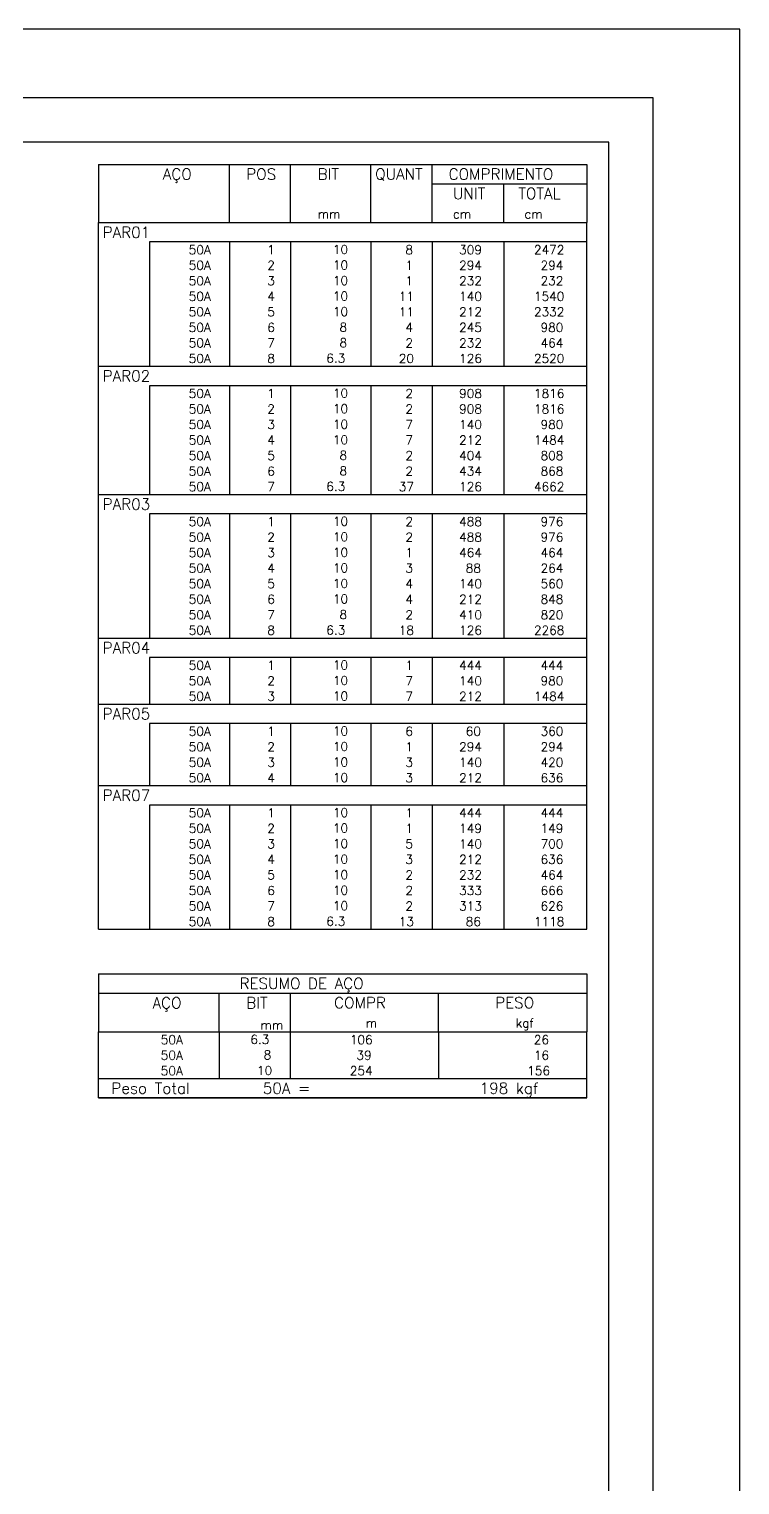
# Model space of a CAD drawing. Extents: x -1.9 to 86, y -1.6 to 61.
# Drawn here: x 70.04 to 86.05, y 28.15 to 60.95 of the extents above; entities that cross this region are included whole.
import ezdxf

# ---------------------------------------------------------------- set-up
doc = ezdxf.new("R2010")
doc.units = 0
doc.header["$MEASUREMENT"] = 0
doc.linetypes.add('HIDDEN', pattern=[9.525, 6.35, -3.175])
doc.layers.get('Defpoints').update_dxf_attribs({"linetype": 'CONTINUOUS'})
doc.layers.add('ARQ_FOLHA', color=7, linetype='CONTINUOUS')
doc.layers.add('PENA_02', color=2, linetype='CONTINUOUS')
doc.styles.get("Standard").update_dxf_attribs({"font": 'ROMANS.SHX'})

msp = doc.modelspace()

# ---------------------------------------------------------------- linework, layer by layer
at = {"layer": 'ARQ_FOLHA', "color": 1}
for points in [[(0, 0), (84.1, 0), (84.1, 59.4), (0, 59.4)], [(2.5, 1), (83.1, 1), (83.1, 58.4), (2.5, 58.4)]]:
    msp.add_lwpolyline(points, close=True, dxfattribs=at)
at = {"layer": 'Defpoints', "color": 8, "linetype": 'HIDDEN', "ltscale": 100}
msp.add_lwpolyline([(-1.95, 60.95), (-1.95, -1.55), (86.05, -1.55), (86.05, 60.95)], close=True, dxfattribs=at)
at = {"layer": 'PENA_02', "linetype": 'Continuous'}
for p, q in [((71.6, 57.903), (71.6, 56.59)), ((71.6, 57.903), (82.6, 57.903)), ((74.55, 56.59), (74.55, 57.903)), ((75.93, 56.59), (75.93, 57.903)), ((77.74, 56.59), (77.74, 57.903)), ((79.12, 56.59), (79.12, 57.903)), ((82.6, 57.903), (82.6, 56.59)), ((79.12, 57.465), (82.6, 57.465)), ((80.73, 56.59), (80.73, 57.465)), ((71.6, 56.59), (82.6, 56.59)), ((71.6, 56.153), (71.6, 56.59)), ((71.6, 56.59), (82.6, 56.59)), ((82.6, 56.153), (82.6, 56.59)), ((71.6, 55.803), (71.6, 56.153)), ((82.6, 56.153), (72.75, 56.153)), ((72.75, 56.153), (72.75, 55.803)), ((74.55, 56.153), (74.55, 55.803)), ((75.93, 56.153), (75.93, 55.803)), ((77.74, 56.153), (77.74, 55.803)), ((79.12, 56.153), (79.12, 55.803)), ((80.73, 56.153), (80.73, 55.803)), ((82.6, 55.803), (82.6, 56.153)), ((71.6, 55.453), (71.6, 55.803)), ((72.75, 55.803), (72.75, 55.453)), ((74.55, 55.803), (74.55, 55.453)), ((75.93, 55.803), (75.93, 55.453)), ((77.74, 55.803), (77.74, 55.453)), ((79.12, 55.803), (79.12, 55.453)), ((80.73, 55.803), (80.73, 55.453)), ((82.6, 55.453), (82.6, 55.803)), ((71.6, 55.103), (71.6, 55.453)), ((72.75, 55.453), (72.75, 55.103)), ((74.55, 55.453), (74.55, 55.103)), ((75.93, 55.453), (75.93, 55.103)), ((77.74, 55.453), (77.74, 55.103)), ((79.12, 55.453), (79.12, 55.103)), ((80.73, 55.453), (80.73, 55.103)), ((82.6, 55.103), (82.6, 55.453)), ((71.6, 54.753), (71.6, 55.103)), ((72.75, 55.103), (72.75, 54.753)), ((74.55, 55.103), (74.55, 54.753)), ((75.93, 55.103), (75.93, 54.753)), ((77.74, 55.103), (77.74, 54.753)), ((79.12, 55.103), (79.12, 54.753)), ((80.73, 55.103), (80.73, 54.753)), ((82.6, 54.753), (82.6, 55.103)), ((71.6, 54.403), (71.6, 54.753)), ((72.75, 54.753), (72.75, 54.403)), ((74.55, 54.753), (74.55, 54.403)), ((75.93, 54.753), (75.93, 54.403)), ((77.74, 54.753), (77.74, 54.403)), ((79.12, 54.753), (79.12, 54.403)), ((80.73, 54.753), (80.73, 54.403)), ((82.6, 54.403), (82.6, 54.753)), ((71.6, 54.053), (71.6, 54.403)), ((72.75, 54.403), (72.75, 54.053)), ((74.55, 54.403), (74.55, 54.053)), ((75.93, 54.403), (75.93, 54.053)), ((77.74, 54.403), (77.74, 54.053)), ((79.12, 54.403), (79.12, 54.053)), ((80.73, 54.403), (80.73, 54.053)), ((82.6, 54.053), (82.6, 54.403)), ((71.6, 53.703), (71.6, 54.053)), ((72.75, 54.053), (72.75, 53.703)), ((74.55, 54.053), (74.55, 53.703)), ((75.93, 54.053), (75.93, 53.703)), ((77.74, 54.053), (77.74, 53.703)), ((79.12, 54.053), (79.12, 53.703)), ((80.73, 54.053), (80.73, 53.703)), ((82.6, 53.703), (82.6, 54.053)), ((71.6, 53.353), (71.6, 53.703)), ((72.75, 53.703), (72.75, 53.353)), ((74.55, 53.703), (74.55, 53.353)), ((75.93, 53.703), (75.93, 53.353)), ((77.74, 53.703), (77.74, 53.353)), ((79.12, 53.703), (79.12, 53.353)), ((80.73, 53.703), (80.73, 53.353)), ((82.6, 53.353), (82.6, 53.703)), ((71.6, 52.915), (71.6, 53.353)), ((71.6, 53.353), (82.6, 53.353)), ((82.6, 52.915), (82.6, 53.353)), ((71.6, 52.565), (71.6, 52.915)), ((82.6, 52.915), (72.75, 52.915)), ((72.75, 52.915), (72.75, 52.565)), ((74.55, 52.915), (74.55, 52.565)), ((75.93, 52.915), (75.93, 52.565)), ((77.74, 52.915), (77.74, 52.565)), ((79.12, 52.915), (79.12, 52.565)), ((80.73, 52.915), (80.73, 52.565)), ((82.6, 52.565), (82.6, 52.915)), ((71.6, 52.215), (71.6, 52.565)), ((72.75, 52.565), (72.75, 52.215)), ((74.55, 52.565), (74.55, 52.215)), ((75.93, 52.565), (75.93, 52.215)), ((77.74, 52.565), (77.74, 52.215)), ((79.12, 52.565), (79.12, 52.215)), ((80.73, 52.565), (80.73, 52.215)), ((82.6, 52.215), (82.6, 52.565)), ((71.6, 51.865), (71.6, 52.215)), ((72.75, 52.215), (72.75, 51.865)), ((74.55, 52.215), (74.55, 51.865)), ((75.93, 52.215), (75.93, 51.865)), ((77.74, 52.215), (77.74, 51.865)), ((79.12, 52.215), (79.12, 51.865)), ((80.73, 52.215), (80.73, 51.865)), ((82.6, 51.865), (82.6, 52.215)), ((71.6, 51.515), (71.6, 51.865)), ((72.75, 51.865), (72.75, 51.515)), ((74.55, 51.865), (74.55, 51.515)), ((75.93, 51.865), (75.93, 51.515)), ((77.74, 51.865), (77.74, 51.515)), ((79.12, 51.865), (79.12, 51.515)), ((80.73, 51.865), (80.73, 51.515)), ((82.6, 51.515), (82.6, 51.865)), ((71.6, 51.165), (71.6, 51.515)), ((72.75, 51.515), (72.75, 51.165)), ((74.55, 51.515), (74.55, 51.165)), ((75.93, 51.515), (75.93, 51.165)), ((77.74, 51.515), (77.74, 51.165)), ((79.12, 51.515), (79.12, 51.165)), ((80.73, 51.515), (80.73, 51.165)), ((82.6, 51.165), (82.6, 51.515)), ((71.6, 50.815), (71.6, 51.165)), ((72.75, 51.165), (72.75, 50.815)), ((74.55, 51.165), (74.55, 50.815)), ((75.93, 51.165), (75.93, 50.815)), ((77.74, 51.165), (77.74, 50.815)), ((79.12, 51.165), (79.12, 50.815)), ((80.73, 51.165), (80.73, 50.815)), ((82.6, 50.815), (82.6, 51.165)), ((71.6, 50.465), (71.6, 50.815)), ((72.75, 50.815), (72.75, 50.465)), ((74.55, 50.815), (74.55, 50.465)), ((75.93, 50.815), (75.93, 50.465)), ((77.74, 50.815), (77.74, 50.465)), ((79.12, 50.815), (79.12, 50.465)), ((80.73, 50.815), (80.73, 50.465)), ((82.6, 50.465), (82.6, 50.815)), ((71.6, 50.028), (71.6, 50.465)), ((71.6, 50.465), (82.6, 50.465)), ((82.6, 50.028), (82.6, 50.465)), ((71.6, 49.678), (71.6, 50.028)), ((82.6, 50.028), (72.75, 50.028)), ((72.75, 50.028), (72.75, 49.678)), ((74.55, 50.028), (74.55, 49.678)), ((75.93, 50.028), (75.93, 49.678)), ((77.74, 50.028), (77.74, 49.678)), ((79.12, 50.028), (79.12, 49.678)), ((80.73, 50.028), (80.73, 49.678)), ((82.6, 49.678), (82.6, 50.028)), ((71.6, 49.328), (71.6, 49.678)), ((72.75, 49.678), (72.75, 49.328)), ((74.55, 49.678), (74.55, 49.328)), ((75.93, 49.678), (75.93, 49.328)), ((77.74, 49.678), (77.74, 49.328)), ((79.12, 49.678), (79.12, 49.328)), ((80.73, 49.678), (80.73, 49.328)), ((82.6, 49.328), (82.6, 49.678)), ((71.6, 48.978), (71.6, 49.328)), ((72.75, 49.328), (72.75, 48.978)), ((74.55, 49.328), (74.55, 48.978)), ((75.93, 49.328), (75.93, 48.978)), ((77.74, 49.328), (77.74, 48.978)), ((79.12, 49.328), (79.12, 48.978)), ((80.73, 49.328), (80.73, 48.978)), ((82.6, 48.978), (82.6, 49.328)), ((71.6, 48.628), (71.6, 48.978)), ((72.75, 48.978), (72.75, 48.628)), ((74.55, 48.978), (74.55, 48.628)), ((75.93, 48.978), (75.93, 48.628)), ((77.74, 48.978), (77.74, 48.628)), ((79.12, 48.978), (79.12, 48.628)), ((80.73, 48.978), (80.73, 48.628)), ((82.6, 48.628), (82.6, 48.978)), ((71.6, 48.278), (71.6, 48.628)), ((72.75, 48.628), (72.75, 48.278)), ((74.55, 48.628), (74.55, 48.278)), ((75.93, 48.628), (75.93, 48.278)), ((77.74, 48.628), (77.74, 48.278)), ((79.12, 48.628), (79.12, 48.278)), ((80.73, 48.628), (80.73, 48.278)), ((82.6, 48.278), (82.6, 48.628)), ((71.6, 47.928), (71.6, 48.278)), ((72.75, 48.278), (72.75, 47.928)), ((74.55, 48.278), (74.55, 47.928)), ((75.93, 48.278), (75.93, 47.928)), ((77.74, 48.278), (77.74, 47.928)), ((79.12, 48.278), (79.12, 47.928)), ((80.73, 48.278), (80.73, 47.928)), ((82.6, 47.928), (82.6, 48.278)), ((71.6, 47.578), (71.6, 47.928)), ((72.75, 47.928), (72.75, 47.578)), ((74.55, 47.928), (74.55, 47.578)), ((75.93, 47.928), (75.93, 47.578)), ((77.74, 47.928), (77.74, 47.578)), ((79.12, 47.928), (79.12, 47.578)), ((80.73, 47.928), (80.73, 47.578)), ((82.6, 47.578), (82.6, 47.928)), ((71.6, 47.228), (71.6, 47.578)), ((72.75, 47.578), (72.75, 47.228)), ((74.55, 47.578), (74.55, 47.228)), ((75.93, 47.578), (75.93, 47.228)), ((77.74, 47.578), (77.74, 47.228)), ((79.12, 47.578), (79.12, 47.228)), ((80.73, 47.578), (80.73, 47.228)), ((82.6, 47.228), (82.6, 47.578)), ((71.6, 46.79), (71.6, 47.228)), ((71.6, 47.228), (82.6, 47.228)), ((82.6, 46.79), (82.6, 47.228)), ((71.6, 46.44), (71.6, 46.79)), ((82.6, 46.79), (72.75, 46.79)), ((72.75, 46.79), (72.75, 46.44)), ((74.55, 46.79), (74.55, 46.44)), ((75.93, 46.79), (75.93, 46.44)), ((77.74, 46.79), (77.74, 46.44)), ((79.12, 46.79), (79.12, 46.44)), ((80.73, 46.79), (80.73, 46.44)), ((82.6, 46.44), (82.6, 46.79)), ((71.6, 46.09), (71.6, 46.44)), ((72.75, 46.44), (72.75, 46.09)), ((74.55, 46.44), (74.55, 46.09)), ((75.93, 46.44), (75.93, 46.09)), ((77.74, 46.44), (77.74, 46.09)), ((79.12, 46.44), (79.12, 46.09)), ((80.73, 46.44), (80.73, 46.09)), ((82.6, 46.09), (82.6, 46.44)), ((71.6, 45.74), (71.6, 46.09)), ((72.75, 46.09), (72.75, 45.74)), ((74.55, 46.09), (74.55, 45.74)), ((75.93, 46.09), (75.93, 45.74)), ((77.74, 46.09), (77.74, 45.74)), ((79.12, 46.09), (79.12, 45.74)), ((80.73, 46.09), (80.73, 45.74)), ((82.6, 45.74), (82.6, 46.09)), ((71.6, 45.303), (71.6, 45.74)), ((71.6, 45.74), (82.6, 45.74)), ((82.6, 45.303), (82.6, 45.74)), ((71.6, 44.953), (71.6, 45.303)), ((82.6, 45.303), (72.75, 45.303)), ((72.75, 45.303), (72.75, 44.953)), ((74.55, 45.303), (74.55, 44.953)), ((75.93, 45.303), (75.93, 44.953)), ((77.74, 45.303), (77.74, 44.953)), ((79.12, 45.303), (79.12, 44.953)), ((80.73, 45.303), (80.73, 44.953)), ((82.6, 44.953), (82.6, 45.303)), ((71.6, 44.603), (71.6, 44.953)), ((72.75, 44.953), (72.75, 44.603)), ((74.55, 44.953), (74.55, 44.603)), ((75.93, 44.953), (75.93, 44.603)), ((77.74, 44.953), (77.74, 44.603)), ((79.12, 44.953), (79.12, 44.603)), ((80.73, 44.953), (80.73, 44.603)), ((82.6, 44.603), (82.6, 44.953)), ((71.6, 44.253), (71.6, 44.603)), ((72.75, 44.603), (72.75, 44.253)), ((74.55, 44.603), (74.55, 44.253)), ((75.93, 44.603), (75.93, 44.253)), ((77.74, 44.603), (77.74, 44.253)), ((79.12, 44.603), (79.12, 44.253)), ((80.73, 44.603), (80.73, 44.253)), ((82.6, 44.253), (82.6, 44.603)), ((71.6, 43.903), (71.6, 44.253)), ((72.75, 44.253), (72.75, 43.903)), ((74.55, 44.253), (74.55, 43.903)), ((75.93, 44.253), (75.93, 43.903)), ((77.74, 44.253), (77.74, 43.903)), ((79.12, 44.253), (79.12, 43.903)), ((80.73, 44.253), (80.73, 43.903)), ((82.6, 43.903), (82.6, 44.253)), ((71.6, 43.465), (71.6, 43.903)), ((71.6, 43.903), (82.6, 43.903)), ((82.6, 43.465), (82.6, 43.903)), ((71.6, 43.115), (71.6, 43.465)), ((82.6, 43.465), (72.75, 43.465)), ((72.75, 43.465), (72.75, 43.115)), ((74.55, 43.465), (74.55, 43.115)), ((75.93, 43.465), (75.93, 43.115)), ((77.74, 43.465), (77.74, 43.115)), ((79.12, 43.465), (79.12, 43.115)), ((80.73, 43.465), (80.73, 43.115)), ((82.6, 43.115), (82.6, 43.465)), ((71.6, 42.765), (71.6, 43.115)), ((72.75, 43.115), (72.75, 42.765)), ((74.55, 43.115), (74.55, 42.765)), ((75.93, 43.115), (75.93, 42.765)), ((77.74, 43.115), (77.74, 42.765)), ((79.12, 43.115), (79.12, 42.765)), ((80.73, 43.115), (80.73, 42.765)), ((82.6, 42.765), (82.6, 43.115)), ((71.6, 42.415), (71.6, 42.765)), ((72.75, 42.765), (72.75, 42.415)), ((74.55, 42.765), (74.55, 42.415)), ((75.93, 42.765), (75.93, 42.415)), ((77.74, 42.765), (77.74, 42.415)), ((79.12, 42.765), (79.12, 42.415)), ((80.73, 42.765), (80.73, 42.415)), ((82.6, 42.415), (82.6, 42.765)), ((71.6, 42.065), (71.6, 42.415)), ((72.75, 42.415), (72.75, 42.065)), ((74.55, 42.415), (74.55, 42.065)), ((75.93, 42.415), (75.93, 42.065)), ((77.74, 42.415), (77.74, 42.065)), ((79.12, 42.415), (79.12, 42.065)), ((80.73, 42.415), (80.73, 42.065)), ((82.6, 42.065), (82.6, 42.415)), ((71.6, 41.715), (71.6, 42.065)), ((72.75, 42.065), (72.75, 41.715)), ((74.55, 42.065), (74.55, 41.715)), ((75.93, 42.065), (75.93, 41.715)), ((77.74, 42.065), (77.74, 41.715)), ((79.12, 42.065), (79.12, 41.715)), ((80.73, 42.065), (80.73, 41.715)), ((82.6, 41.715), (82.6, 42.065)), ((71.6, 41.365), (71.6, 41.715)), ((72.75, 41.715), (72.75, 41.365)), ((74.55, 41.715), (74.55, 41.365)), ((75.93, 41.715), (75.93, 41.365)), ((77.74, 41.715), (77.74, 41.365)), ((79.12, 41.715), (79.12, 41.365)), ((80.73, 41.715), (80.73, 41.365)), ((82.6, 41.365), (82.6, 41.715)), ((71.6, 41.015), (71.6, 41.365)), ((72.75, 41.365), (72.75, 41.015)), ((74.55, 41.365), (74.55, 41.015)), ((75.93, 41.365), (75.93, 41.015)), ((77.74, 41.365), (77.74, 41.015)), ((79.12, 41.365), (79.12, 41.015)), ((80.73, 41.365), (80.73, 41.015)), ((82.6, 41.015), (82.6, 41.365)), ((71.6, 40.665), (71.6, 41.015)), ((72.75, 41.015), (72.75, 40.665)), ((74.55, 41.015), (74.55, 40.665)), ((75.93, 41.015), (75.93, 40.665)), ((77.74, 41.015), (77.74, 40.665)), ((79.12, 41.015), (79.12, 40.665)), ((80.73, 41.015), (80.73, 40.665)), ((82.6, 40.665), (82.6, 41.015)), ((71.6, 40.665), (82.6, 40.665)), ((71.6, 39.665), (71.6, 38.353)), ((71.6, 39.665), (82.6, 39.665)), ((82.6, 39.665), (82.6, 38.353)), ((71.6, 39.228), (82.6, 39.228)), ((74.32, 38.353), (74.32, 39.228)), ((75.93, 38.353), (75.93, 39.228)), ((79.265, 38.353), (79.265, 39.228)), ((71.6, 38.353), (82.6, 38.353)), ((71.6, 38.003), (71.6, 38.353)), ((74.32, 38.353), (74.32, 38.003)), ((75.93, 38.003), (75.93, 38.353)), ((79.265, 38.353), (79.265, 38.003)), ((82.6, 38.003), (82.6, 38.353)), ((71.6, 37.653), (71.6, 38.003)), ((74.32, 38.003), (74.32, 37.653)), ((75.93, 37.653), (75.93, 38.003)), ((79.265, 38.003), (79.265, 37.653)), ((82.6, 37.653), (82.6, 38.003)), ((71.6, 37.303), (71.6, 37.653)), ((74.32, 37.653), (74.32, 37.303)), ((75.93, 37.303), (75.93, 37.653)), ((79.265, 37.653), (79.265, 37.303)), ((82.6, 37.303), (82.6, 37.653)), ((71.6, 37.303), (82.6, 37.303)), ((71.6, 36.865), (71.6, 37.303)), ((71.6, 37.303), (82.6, 37.303)), ((82.6, 36.865), (82.6, 37.303)), ((82.6, 36.865), (71.6, 36.865)), ((71.6, 36.865), (82.6, 36.865))]:
    msp.add_line(p, q, dxfattribs=at)

# ---------------------------------------------------------------- texts
for s, height, p in [('AÇO', 0.25, (73.05, 57.559)), ('POS', 0.25, (74.93, 57.559)), ('BIT', 0.25, (76.54, 57.559)), ('QUANT', 0.25, (77.836, 57.559)), ('COMPRIMENTO', 0.25, (79.489, 57.559)), ('UNIT', 0.25, (79.587, 57.121)), ('TOTAL', 0.25, (81.059, 57.121)), ('mm', 0.2, (76.54, 56.684)), ('cm', 0.2, (79.587, 56.684)), ('cm', 0.2, (81.197, 56.684)), ('PAR01', 0.25, (71.696, 56.246)), ('     50A', 0.2, (72.89, 55.878)), ('  1', 0.2, (75.13, 55.878)), ('     10', 0.2, (76.137, 55.884)), ('    8', 0.2, (77.92, 55.878)), ('    309', 0.2, (79.13, 55.878)), ('   2472', 0.2, (80.964, 55.878)), ('     50A', 0.2, (72.89, 55.528)), ('  2', 0.2, (75.13, 55.528)), ('     10', 0.2, (76.137, 55.534)), ('    1', 0.2, (77.92, 55.528)), ('    294', 0.2, (79.13, 55.528)), ('    294', 0.2, (80.964, 55.528)), ('     50A', 0.2, (72.89, 55.178)), ('  3', 0.2, (75.13, 55.178)), ('     10', 0.2, (76.137, 55.184)), ('    1', 0.2, (77.92, 55.178)), ('    232', 0.2, (79.13, 55.178)), ('    232', 0.2, (80.964, 55.178)), ('     50A', 0.2, (72.89, 54.828)), ('  4', 0.2, (75.13, 54.828)), ('     10', 0.2, (76.137, 54.834)), ('   11', 0.2, (77.92, 54.828)), ('    140', 0.2, (79.13, 54.828)), ('   1540', 0.2, (80.964, 54.828)), ('     50A', 0.2, (72.89, 54.478)), ('  5', 0.2, (75.13, 54.478)), ('     10', 0.2, (76.137, 54.484)), ('   11', 0.2, (77.92, 54.478)), ('    212', 0.2, (79.13, 54.478)), ('   2332', 0.2, (80.964, 54.478)), ('     50A', 0.2, (72.89, 54.128)), ('  6', 0.2, (75.13, 54.128)), ('      8', 0.2, (76.137, 54.134)), ('    4', 0.2, (77.92, 54.128)), ('    245', 0.2, (79.13, 54.128)), ('    980', 0.2, (80.964, 54.128)), ('     50A', 0.2, (72.89, 53.778)), ('  7', 0.2, (75.13, 53.778)), ('      8', 0.2, (76.137, 53.784)), ('    2', 0.2, (77.92, 53.778)), ('    232', 0.2, (79.13, 53.778)), ('    464', 0.2, (80.964, 53.778)), ('     50A', 0.2, (72.89, 53.428)), ('  8', 0.2, (75.13, 53.428)), ('    6.3', 0.2, (76.137, 53.434)), ('   20', 0.2, (77.92, 53.428)), ('    126', 0.2, (79.13, 53.428)), ('   2520', 0.2, (80.964, 53.428)), ('PAR02', 0.25, (71.696, 53.009)), ('     50A', 0.2, (72.89, 52.64)), ('  1', 0.2, (75.13, 52.64)), ('     10', 0.2, (76.137, 52.646)), ('    2', 0.2, (77.92, 52.64)), ('    908', 0.2, (79.13, 52.64)), ('   1816', 0.2, (80.964, 52.64)), ('     50A', 0.2, (72.89, 52.29)), ('  2', 0.2, (75.13, 52.29)), ('     10', 0.2, (76.137, 52.296)), ('    2', 0.2, (77.92, 52.29)), ('    908', 0.2, (79.13, 52.29)), ('   1816', 0.2, (80.964, 52.29)), ('     50A', 0.2, (72.89, 51.94)), ('  3', 0.2, (75.13, 51.94)), ('     10', 0.2, (76.137, 51.946)), ('    7', 0.2, (77.92, 51.94)), ('    140', 0.2, (79.13, 51.94)), ('    980', 0.2, (80.964, 51.94)), ('     50A', 0.2, (72.89, 51.59)), ('  4', 0.2, (75.13, 51.59)), ('     10', 0.2, (76.137, 51.596)), ('    7', 0.2, (77.92, 51.59)), ('    212', 0.2, (79.13, 51.59)), ('   1484', 0.2, (80.964, 51.59)), ('     50A', 0.2, (72.89, 51.24)), ('  5', 0.2, (75.13, 51.24)), ('      8', 0.2, (76.137, 51.246)), ('    2', 0.2, (77.92, 51.24)), ('    404', 0.2, (79.13, 51.24)), ('    808', 0.2, (80.964, 51.24)), ('     50A', 0.2, (72.89, 50.89)), ('  6', 0.2, (75.13, 50.89)), ('      8', 0.2, (76.137, 50.896)), ('    2', 0.2, (77.92, 50.89)), ('    434', 0.2, (79.13, 50.89)), ('    868', 0.2, (80.964, 50.89)), ('     50A', 0.2, (72.89, 50.54)), ('  7', 0.2, (75.13, 50.54)), ('    6.3', 0.2, (76.137, 50.546)), ('   37', 0.2, (77.92, 50.54)), ('    126', 0.2, (79.13, 50.54)), ('   4662', 0.2, (80.964, 50.54)), ('PAR03', 0.25, (71.696, 50.121)), ('     50A', 0.2, (72.89, 49.753)), ('  1', 0.2, (75.13, 49.753)), ('     10', 0.2, (76.137, 49.759)), ('    2', 0.2, (77.92, 49.753)), ('    488', 0.2, (79.13, 49.753)), ('    976', 0.2, (80.964, 49.753)), ('     50A', 0.2, (72.89, 49.403)), ('  2', 0.2, (75.13, 49.403)), ('     10', 0.2, (76.137, 49.409)), ('    2', 0.2, (77.92, 49.403)), ('    488', 0.2, (79.13, 49.403)), ('    976', 0.2, (80.964, 49.403)), ('     50A', 0.2, (72.89, 49.053)), ('  3', 0.2, (75.13, 49.053)), ('     10', 0.2, (76.137, 49.059)), ('    1', 0.2, (77.92, 49.053)), ('    464', 0.2, (79.13, 49.053)), ('    464', 0.2, (80.964, 49.053)), ('     50A', 0.2, (72.89, 48.703)), ('  4', 0.2, (75.13, 48.703)), ('     10', 0.2, (76.137, 48.709)), ('    3', 0.2, (77.92, 48.703)), ('     88', 0.2, (79.13, 48.703)), ('    264', 0.2, (80.964, 48.703)), ('     50A', 0.2, (72.89, 48.353)), ('  5', 0.2, (75.13, 48.353)), ('     10', 0.2, (76.137, 48.359)), ('    4', 0.2, (77.92, 48.353)), ('    140', 0.2, (79.13, 48.353)), ('    560', 0.2, (80.964, 48.353)), ('     50A', 0.2, (72.89, 48.003)), ('  6', 0.2, (75.13, 48.003)), ('     10', 0.2, (76.137, 48.009)), ('    4', 0.2, (77.92, 48.003)), ('    212', 0.2, (79.13, 48.003)), ('    848', 0.2, (80.964, 48.003)), ('     50A', 0.2, (72.89, 47.653)), ('  7', 0.2, (75.13, 47.653)), ('      8', 0.2, (76.137, 47.659)), ('    2', 0.2, (77.92, 47.653)), ('    410', 0.2, (79.13, 47.653)), ('    820', 0.2, (80.964, 47.653)), ('     50A', 0.2, (72.89, 47.303)), ('  8', 0.2, (75.13, 47.303)), ('    6.3', 0.2, (76.137, 47.309)), ('   18', 0.2, (77.92, 47.303)), ('    126', 0.2, (79.13, 47.303)), ('   2268', 0.2, (80.964, 47.303)), ('PAR04', 0.25, (71.696, 46.884)), ('     50A', 0.2, (72.89, 46.515)), ('  1', 0.2, (75.13, 46.515)), ('     10', 0.2, (76.137, 46.521)), ('    1', 0.2, (77.92, 46.515)), ('    444', 0.2, (79.13, 46.515)), ('    444', 0.2, (80.964, 46.515)), ('     50A', 0.2, (72.89, 46.165)), ('  2', 0.2, (75.13, 46.165)), ('     10', 0.2, (76.137, 46.171)), ('    7', 0.2, (77.92, 46.165)), ('    140', 0.2, (79.13, 46.165)), ('    980', 0.2, (80.964, 46.165)), ('     50A', 0.2, (72.89, 45.815)), ('  3', 0.2, (75.13, 45.815)), ('     10', 0.2, (76.137, 45.821)), ('    7', 0.2, (77.92, 45.815)), ('    212', 0.2, (79.13, 45.815)), ('   1484', 0.2, (80.964, 45.815)), ('PAR05', 0.25, (71.696, 45.396)), ('     50A', 0.2, (72.89, 45.028)), ('  1', 0.2, (75.13, 45.028)), ('     10', 0.2, (76.137, 45.034)), ('    6', 0.2, (77.92, 45.028)), ('     60', 0.2, (79.13, 45.028)), ('    360', 0.2, (80.964, 45.028)), ('     50A', 0.2, (72.89, 44.678)), ('  2', 0.2, (75.13, 44.678)), ('     10', 0.2, (76.137, 44.684)), ('    1', 0.2, (77.92, 44.678)), ('    294', 0.2, (79.13, 44.678)), ('    294', 0.2, (80.964, 44.678)), ('     50A', 0.2, (72.89, 44.328)), ('  3', 0.2, (75.13, 44.328)), ('     10', 0.2, (76.137, 44.334)), ('    3', 0.2, (77.92, 44.328)), ('    140', 0.2, (79.13, 44.328)), ('    420', 0.2, (80.964, 44.328)), ('     50A', 0.2, (72.89, 43.978)), ('  4', 0.2, (75.13, 43.978)), ('     10', 0.2, (76.137, 43.984)), ('    3', 0.2, (77.92, 43.978)), ('    212', 0.2, (79.13, 43.978)), ('    636', 0.2, (80.964, 43.978)), ('PAR07', 0.25, (71.696, 43.559)), ('     50A', 0.2, (72.89, 43.19)), ('  1', 0.2, (75.13, 43.19)), ('     10', 0.2, (76.137, 43.196)), ('    1', 0.2, (77.92, 43.19)), ('    444', 0.2, (79.13, 43.19)), ('    444', 0.2, (80.964, 43.19)), ('     50A', 0.2, (72.89, 42.84)), ('  2', 0.2, (75.13, 42.84)), ('     10', 0.2, (76.137, 42.846)), ('    1', 0.2, (77.92, 42.84)), ('    149', 0.2, (79.13, 42.84)), ('    149', 0.2, (80.964, 42.84)), ('     50A', 0.2, (72.89, 42.49)), ('  3', 0.2, (75.13, 42.49)), ('     10', 0.2, (76.137, 42.496)), ('    5', 0.2, (77.92, 42.49)), ('    140', 0.2, (79.13, 42.49)), ('    700', 0.2, (80.964, 42.49)), ('     50A', 0.2, (72.89, 42.14)), ('  4', 0.2, (75.13, 42.14)), ('     10', 0.2, (76.137, 42.146)), ('    3', 0.2, (77.92, 42.14)), ('    212', 0.2, (79.13, 42.14)), ('    636', 0.2, (80.964, 42.14)), ('     50A', 0.2, (72.89, 41.79)), ('  5', 0.2, (75.13, 41.79)), ('     10', 0.2, (76.137, 41.796)), ('    2', 0.2, (77.92, 41.79)), ('    232', 0.2, (79.13, 41.79)), ('    464', 0.2, (80.964, 41.79)), ('     50A', 0.2, (72.89, 41.44)), ('  6', 0.2, (75.13, 41.44)), ('     10', 0.2, (76.137, 41.446)), ('    2', 0.2, (77.92, 41.44)), ('    333', 0.2, (79.13, 41.44)), ('    666', 0.2, (80.964, 41.44)), ('     50A', 0.2, (72.89, 41.09)), ('  7', 0.2, (75.13, 41.09)), ('     10', 0.2, (76.137, 41.096)), ('    2', 0.2, (77.92, 41.09)), ('    313', 0.2, (79.13, 41.09)), ('    626', 0.2, (80.964, 41.09)), ('     50A', 0.2, (72.89, 40.74)), ('  8', 0.2, (75.13, 40.74)), ('    6.3', 0.2, (76.137, 40.746)), ('   13', 0.2, (77.92, 40.74)), ('     86', 0.2, (79.13, 40.74)), ('   1118', 0.2, (80.964, 40.74)), ('RESUMO DE AÇO', 0.25, (74.78, 39.321)), ('AÇO', 0.25, (72.82, 38.884)), ('BIT', 0.25, (74.93, 38.884)), ('COMPR', 0.25, (76.909, 38.887)), ('PESO', 0.25, (80.538, 38.887)), ('mm', 0.2, (75.251, 38.41)), ('m', 0.2, (77.623, 38.456)), ('kgf', 0.2, (81.001, 38.456)), ('     50A', 0.2, (72.26, 38.078)), ('    6.3', 0.2, (74.427, 38.084)), ('    106', 0.2, (76.668, 38.078)), ('      26', 0.2, (80.515, 38.078)), ('     50A', 0.2, (72.26, 37.728)), ('      8', 0.2, (74.427, 37.734)), ('     39', 0.2, (76.668, 37.728)), ('      16', 0.2, (80.515, 37.728)), ('     50A', 0.2, (72.26, 37.378)), ('     10', 0.2, (74.427, 37.384)), ('    254', 0.2, (76.668, 37.378)), ('     156', 0.2, (80.515, 37.378)), ('Peso Total        50A =', 0.25, (71.893, 36.959)), ('     198 kgf', 0.25, (79.257, 36.959))]:
    msp.add_text(s, height=height, dxfattribs=at).set_placement(p)

doc.saveas('drawing.dxf')
